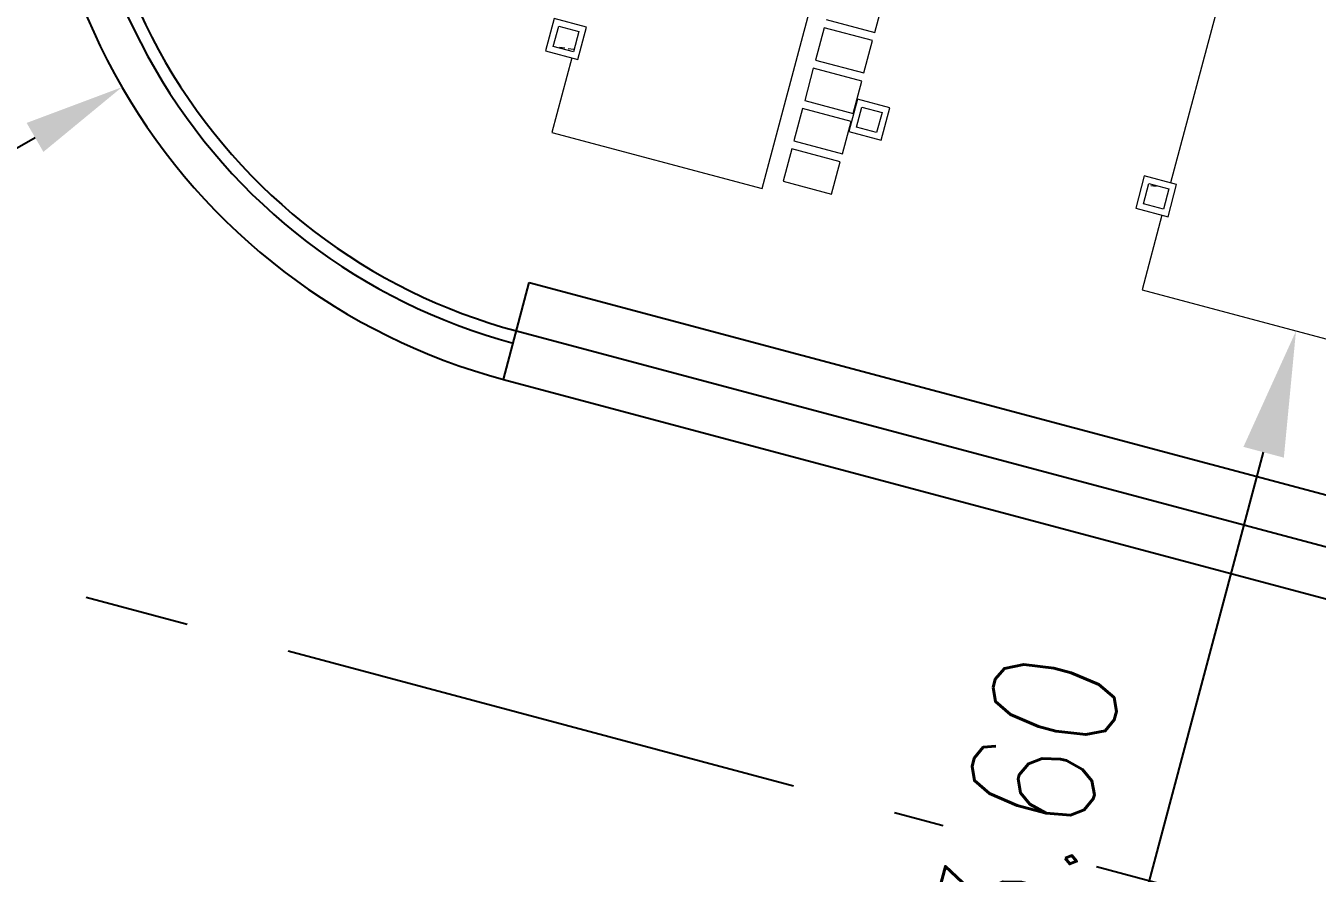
# Model space of a CAD drawing. Header units: metres. Extents: x 689715 to 690980, y 1005284 to 1006835.
# Drawn here: x 690794.09 to 690809.52, y 1005647.12 to 1005657.25 of the extents above; entities that cross this region are included whole.
import ezdxf

# ---------------------------------------------------------------- set-up
doc = ezdxf.new("R2010")
doc.units = ezdxf.units.M
doc.linetypes.add('CENTER', pattern=[2, 1.25, -0.25, 0.25, -0.25])
doc.linetypes.add('PHANTOM', pattern=[2.5, 1.25, -0.25, 0.25, -0.25, 0.25, -0.25])
for name, color, linetype in [('0_HUELLAS CASAS CASTILLA', 1, 'Continuous'), ('0_NUMERO DE LOTE FASE V', 3, 'Continuous'), ('C-CALLE-ACERA', 8, 'Continuous'), ('C-CALLE-DIM', 5, 'Continuous'), ('C-CALLE-RGIRO', 8, 'Continuous'), ('CALLES-CENTRO', 2, 'CENTER')]:
    doc.layers.add(name, color=color, linetype=linetype)
for name, color, linetype, lineweight in [('Modelos genéricos', 7, 'Continuous', 13), ('Pilares estructurales', 7, 'Continuous', 25), ('Suelos', 7, 'Continuous', 9)]:
    doc.layers.add(name, color=color, linetype=linetype, lineweight=lineweight)
doc.styles.add('ESTANDAR', font='romans.shx')
doc.styles.add('ESTANDAR 0.8', font='romans.shx', dxfattribs={"width": 0.8})
doc.dimstyles.new('R_GIRO', dxfattribs={"dimtxt": 1.2, "dimasz": 1.2, "dimexe": 0.18, "dimexo": 0.0625, "dimgap": 0.09, "dimtad": 0, "dimdec": 1, "dimdsep": 46, "dimtxsty": 'ESTANDAR', "dimcen": 0, "dimclrt": 2, "dimadec": 0, "dimazin": 0, "dimtfac": 1, "dimtdec": 1, "dimtofl": 0, "dimtmove": 0, "dimatfit": 3, "dimfxl": 1, "dimtolj": 1, "dimtzin": 0, "dimarcsym": 0})
doc.dimstyles.new('RGIRO', dxfattribs={"dimtxt": 1.5, "dimasz": 1.5, "dimexe": 0.18, "dimexo": 0.06, "dimgap": 0.9, "dimtad": 1, "dimzin": 0, "dimdsep": 46, "dimtxsty": 'ESTANDAR 0.8', "dimcen": 0, "dimse1": 1, "dimse2": 1, "dimclrd": 9, "dimclre": 1, "dimclrt": 3, "dimadec": 0, "dimazin": 0, "dimtfac": 1, "dimtmove": 2, "dimatfit": 3, "dimfxl": 1, "dimtfill": 1, "dimtolj": 1, "dimtzin": 0, "dimarcsym": 2})

# ---------------------------------------------------------------- blocks, each defined once
blk = doc.blocks.new('*D155')
at = {"layer": 'C-CALLE-RGIRO', "color": 0, "lineweight": -2, "transparency": 16777216}
blk.add_line((690790.2689839455, 1005646.576467608), (690790.9521693448, 1005645.589929363), dxfattribs=at)
at = {"layer": 'C-CALLE-RGIRO', "color": 0, "transparency": 16777216}
blk.add_solid([(690791.1165923857, 1005645.703793596), (690790.7877463038, 1005645.47606513), (690791.6353547442, 1005644.603391117)], dxfattribs=at)
at = {"layer": 'Defpoints', "color": 0, "transparency": 16777216}
for p in [(690791.6353547442, 1005644.603391117), (690795.9052634905, 1005638.437527081)]:
    blk.add_point(p, dxfattribs=at)
at = {"layer": 'C-CALLE-RGIRO', "color": 2, "transparency": 16777216, "insert": (690789.1588525589, 1005648.179527439), "char_height": 1.2, "attachment_point": 5, "rotation": 304.70290215831034, "style": 'ESTANDAR'}
blk.add_mtext('\\A1;R7.5', dxfattribs=at)
blk = doc.blocks.new('*D156')
at = {"layer": 'C-CALLE-RGIRO', "color": 0, "lineweight": -2, "transparency": 16777216}
blk.add_line((690793.1584672199, 1005655.319485), (690794.1973690281, 1005655.920053925), dxfattribs=at)
at = {"layer": 'C-CALLE-RGIRO', "color": 0, "transparency": 16777216}
blk.add_solid([(690794.0972742074, 1005656.093204226), (690794.297463849, 1005655.746903623), (690795.2362708361, 1005656.520622849)], dxfattribs=at)
at = {"layer": 'Defpoints', "color": 0, "transparency": 16777216}
for p in [(690801.7294071359, 1005660.274178629), (690795.2362708361, 1005656.520622849)]:
    blk.add_point(p, dxfattribs=at)
at = {"layer": 'C-CALLE-RGIRO', "color": 2, "transparency": 16777216, "insert": (690791.4703200411, 1005654.343599957), "char_height": 1.2, "attachment_point": 5, "rotation": 30.031371422112205, "style": 'ESTANDAR'}
blk.add_mtext('\\A1;R7.5', dxfattribs=at)
blk = doc.blocks.new('*D189')
at = {"layer": 'C-CALLE-DIM', "color": 9, "lineweight": -2, "transparency": 16777216}
blk.add_line((690806.1518325034, 1005641.914365552), (690808.8835104969, 1005652.156334862), dxfattribs=at)
at = {"layer": 'C-CALLE-DIM', "color": 9, "transparency": 16777216}
for points in [[(690808.6419546171, 1005652.22076123), (690809.125066377, 1005652.091908494), (690809.2700687037, 1005653.605670141)], [(690805.9102766234, 1005641.97879192), (690806.3933883833, 1005641.849939185), (690805.7652742967, 1005640.465030273)]]:
    blk.add_solid(points, dxfattribs=at)
at = {"layer": 'Defpoints', "color": 0, "transparency": 16777216}
for p in [(690809.2700687037, 1005653.605670141), (690809.2700687037, 1005653.605670141), (690805.7652742965, 1005640.465030273)]:
    blk.add_point(p, dxfattribs=at)
at = {"layer": 'C-CALLE-DIM', "color": 3, "transparency": 16777216, "insert": (690805.9234026927, 1005647.460564234), "char_height": 1.5, "attachment_point": 5, "rotation": 75.0660436349478, "style": 'ESTANDAR 0.8', "bg_fill": 3, "box_fill_scale": 1.1, "bg_fill_color": 256, "bg_fill_true_color": 13158600, "bg_fill_transparency": 0}
blk.add_mtext('\\A1;13.60', dxfattribs=at)
blk = doc.blocks.new('M_Concrete-Rectangular-Column - _25x_25-V7-PLANO CLAVE _8 CASAS EN HILERA_ - Dependent 1')
at = {"layer": 'Pilares estructurales', "lineweight": 13}
h = blk.add_hatch(dxfattribs=at)
h.set_pattern_fill('CONCRETE', color=256, style=0, pattern_type=2)
h.set_pattern_definition([(49.99999999999999, (-7.957000000000001, -75.643), (1.457020047383542, -0.1273482686276515), [0.152, -1.676]), (355, (-7.957000000000001, -75.643), (-0.2818653023739907, 1.528382135238966), [0.122, -1.341]), (100.451, (-7.835, -75.653), (1.17546538358712, 1.400456044289996), [0.13, -1.425]), (46.184, (-7.957000000000001, -75.236), (2.169039294737322, -0.336383022587974), [0.229, -2.515]), (96.636, (-7.776, -75.264), (1.898944685138781, 1.97970782763093), [0.194, -2.137]), (351.184, (-7.957000000000001, -75.236), (1.898795237190718, 1.979372286160904), [0.183, -2.012]), (21, (-7.754, -75.33800000000001), (1.212598781386422, -0.8177586412751406), [0.152, -1.676]), (326, (-7.754, -75.33800000000001), (0.4944494143613917, 1.473404145724342), [0.122, -1.341]), (71.45100000000001, (-7.653, -75.406), (1.707039752549385, 0.6549895290889265), [0.13, -1.425]), (37.50000000000001, (-7.957000000000001, -75.643), (0.02416182372297015, 0.6765066195347833), [0.067, -1.258, 0.067, -1.294, -1.346]), (37.50000000000001, (-7.957000000000001, -75.643), (0.02416182372297015, 0.6765066195347833), [-2.686, 0.067, -1.279]), (7.499999999999999, (-7.957000000000001, -75.643), (0.5349359976128323, 0.8016816565557453), [0.067, -0.7090000000000001, 0.067, -1.227, -0.513]), (7.499999999999999, (-7.957000000000001, -75.643), (0.5349359976128323, 0.8016816565557453), [-2.071, 0.067, -0.446]), (327.5, (-8.41, -75.643), (1.084235554558972, -0.04571938571545769), [0.067, -0.441, 0.067, -1.518, -2.103]), (327.5, (-8.41, -75.643), (1.084235554558972, -0.04571938571545769), [-2.093, 0.067, -2.036]), (317.5, (-8.613, -75.643), (1.185122407334744, 0.2039163545013021), [0.067, -0.593, 0.067, -0.986, -1.494]), (317.5, (-8.613, -75.643), (1.185122407334744, 0.2039163545013021), [-1.713, 0.067, -1.426])])
h.paths.add_polyline_path([(0.1250000000000062, -0.1249999999999326), (0.1250000000000062, 0.1250000000000625), (-0.1249999999999932, 0.1250000000000625), (-0.1249999999999932, -0.1249999999998936)], flags=0)
blk = doc.blocks.new('MOLDURA COLUMNA - 0_40x_40-1533038-PLANO CLAVE _8 CASAS EN HILERA_ - Dependent 1')
at = {"layer": 'Modelos genéricos', "color": 253}
for p, q in [((0.2000000000000064, 0.1999999999999915), (-0.1999999999999938, 0.1999999999999915)), ((-0.1999999999999937, 0.1999999999999915), (-0.1999999999999937, -0.2000000000000085)), ((0.2000000000000064, -0.2000000000000085), (0.2000000000000064, 0.1999999999999915)), ((-0.1249999999999938, -0.1250000000000084), (-0.1249999999999937, 0.1249999999999915)), ((-0.1249999999999937, 0.1249999999999915), (0.1250000000000063, 0.1249999999999915)), ((0.1250000000000063, 0.1249999999999915), (0.1250000000000063, -0.1250000000000084)), ((0.1250000000000063, -0.1250000000000084), (-0.1249999999999938, -0.1250000000000084)), ((-0.1999999999999937, -0.2000000000000085), (0.2000000000000065, -0.2000000000000085))]:
    blk.add_line(p, q, dxfattribs=at)
blk = doc.blocks.new('012-AR_CASTILLA_MODELO B_rvt-1-PLANO CLAVE _8 CASAS EN HILERA_ - Dependent 1')
at = {"layer": 'Suelos', "color": 9}
for p, q in [((8.08178603235865, 79.4475474965293), (8.081786032475065, 75.84254749678075)), ((8.08178603235865, 75.44254749664105), (8.081786032416858, 74.51754749682732)), ((8.081786032184027, 74.51754749682732), (10.68178603227716, 74.51754749729298))]:
    blk.add_line(p, q, dxfattribs=at)
at = {"color": 254, "lineweight": 13}
for name in ['MOLDURA COLUMNA - 0_40x_40-1533038-PLANO CLAVE _8 CASAS EN HILERA_ - Dependent 1', 'M_Concrete-Rectangular-Column - _25x_25-V7-PLANO CLAVE _8 CASAS EN HILERA_ - Dependent 1']:
    blk.add_blockref(name, (7.956786032300442, 75.64254749636166), dxfattribs=at)
blk = doc.blocks.new('A TRANSFORMADA A B')
at = {"layer": 'Suelos', "color": 9}
for p, q in [((288.9939854068216, -64.38005156157305), (288.5939854069147, -64.38005156151485)), ((288.9939854068216, -64.98005156149156), (288.9939854068216, -64.38005156157305)), ((289.4939854070544, -64.38005156145664), (289.0939854071476, -64.38005156139843)), ((289.0939854071476, -64.38005156139843), (289.0939854066819, -64.9800515617244)), ((289.4939854068216, -64.98005156143336), (289.4939854070544, -64.38005156145664)), ((289.9939854068216, -64.38005156163126), (289.5939854069147, -64.38005156157305)), ((289.5939854069147, -64.38005156157305), (289.5939854069147, -64.9800515617244)), ((289.9939854070544, -64.98005156131694), (289.9939854068216, -64.38005156163126)), ((290.4939854068216, -64.38005156151485), (290.0939854071476, -64.38005156157305)), ((290.0939854071476, -64.38005156157305), (290.0939854064491, -64.98005156154977)), ((290.4939854068216, -64.98005156149156), (290.4939854068216, -64.38005156151485)), ((290.9939854068216, -64.38005156157305), (290.5939854069147, -64.38005156151485)), ((290.5939854069147, -64.38005156151485), (290.5939854069147, -64.98005156160798)), ((290.9939854068216, -64.98005156184081), (290.9939854068216, -64.38005156157305)), ((289.0939854066819, -64.9800515617244), (289.4939854068216, -64.98005156143336)), ((289.5939854069147, -64.9800515617244), (289.9939854070544, -64.98005156131694)), ((290.0939854064491, -64.98005156154977), (290.4939854068216, -64.98005156149156)), ((290.5939854069147, -64.98005156160798), (290.9939854068216, -64.98005156184081)), ((291.1439854067285, -65.20005156158004), (286.9939854068216, -65.20005156181287)), ((291.1439854069613, -67.80005156161496), (291.1439854067285, -65.20005156158004)), ((290.2189854069147, -67.80005156149855), (291.1439854067285, -67.80005156144034))]:
    blk.add_line(p, q, dxfattribs=at)
at = {"color": 254, "lineweight": 13, "rotation": 90}
for name, p in [('MOLDURA COLUMNA - 0_40x_40-1533038-PLANO CLAVE _8 CASAS EN HILERA_ - Dependent 1', (290.0189854067285, -64.17505156161496)), ('MOLDURA COLUMNA - 0_40x_40-1533038-PLANO CLAVE _8 CASAS EN HILERA_ - Dependent 1', (290.018985407427, -67.92505156155676)), ('M_Concrete-Rectangular-Column - _25x_25-V7-PLANO CLAVE _8 CASAS EN HILERA_ - Dependent 1', (290.018985407427, -67.92505156155676))]:
    blk.add_blockref(name, p, dxfattribs=at)
blk = doc.blocks.new('CASTILLAS B BLOQUE 8')
blk.add_blockref('A TRANSFORMADA A B', (0, 5.820766091346741e-11))
at = {"layer": '0_HUELLAS CASAS CASTILLA', "color": 8, "lineweight": 5, "rotation": 90}
blk.add_blockref('012-AR_CASTILLA_MODELO B_rvt-1-PLANO CLAVE _8 CASAS EN HILERA_ - Dependent 1', (365.6615329042543, -68.5818375935778), dxfattribs=at)

msp = doc.modelspace()

# ---------------------------------------------------------------- linework, layer by layer
at = {"layer": 'C-CALLE-ACERA'}
msp.add_line((690799.7966161025, 1005653.02750223), (690800.1058626679, 1005654.186970455), dxfattribs=at)
at = {"layer": 'C-CALLE-ACERA', "linetype": 'Continuous', "ltscale": 5}
for p, q in [((690800.1058626678, 1005654.186970455), (690904.984686737, 1005626.214305529)), ((690799.7966161025, 1005653.02750223), (690904.6754532779, 1005625.054833806))]:
    msp.add_line(p, q, dxfattribs=at)
at = {"layer": 'C-CALLE-ACERA', "linetype": 'Continuous', "ltscale": 5, "flags": 128}
msp.add_lwpolyline([(690799.9512393854, 1005653.607236343), (690904.8300700062, 1005625.634569663, 0.4010149830202853), (690906.6469841687, 1005626.632150762), (690906.9387805294, 1005627.556044067)], format="xyb", dxfattribs=at)
at = {"layer": 'C-CALLE-ACERA', "linetype": 'Continuous', "ltscale": 5}
for centre, radius in [((690801.7294071357, 1005660.274178629), 7.5), ((690801.729407136, 1005660.274178629), 7.050000000000001), ((690801.729407136, 1005660.274178629), 6.9)]:
    msp.add_arc(centre, radius, 165.0660436367929, 255.0660436400149, dxfattribs=at)
at = {"layer": 'CALLES-CENTRO', "linetype": 'CENTER', "ltscale": 5, "flags": 128}
msp.add_lwpolyline([(690661.9517737363, 1005685.859832838), (690787.7057648343, 1005652.319465773), (690909.7198456922, 1005619.776585636)], dxfattribs=at)

# ---------------------------------------------------------------- block references
at = {"layer": '0_NUMERO DE LOTE FASE V', "linetype": 'PHANTOM', "rotation": 255.0660435229903}
msp.add_blockref('CASTILLAS B BLOQUE 8', (690940.9158403926, 1005919.815447902), dxfattribs=at)

# ---------------------------------------------------------------- dimensions: what is measured, and where the dimension line sits
at = {"layer": 'C-CALLE-RGIRO'}
for center, mpoint, picture, middle in [((690801.7294071359, 1005660.274178629), (690795.2362708361, 1005656.520622849), '*D156', (690791.4703200411, 1005654.343599957)), ((690795.9052634905, 1005638.437527081), (690791.6353547442, 1005644.603391117), '*D155', (690789.1588525589, 1005648.179527439))]:
    dim = msp.add_radius_dim(center=center, mpoint=mpoint, dimstyle='R_GIRO', dxfattribs=at)
    dim.commit()
    dim.dimension.update_dxf_attribs({"geometry": picture, "text_midpoint": middle})

# ---------------------------------------------------------------- next in the draw order: dimensions: what is measured, and where the dimension line sits
at = {"layer": 'C-CALLE-DIM'}
dim = msp.add_aligned_dim(p1=(690805.7652742966, 1005640.465030273), p2=(690809.2700687036, 1005653.605670141), distance=-1.1248361719856531e-10, dimstyle='RGIRO', dxfattribs=at)
dim.commit()
dim.dimension.update_dxf_attribs({"geometry": '*D189', "text_midpoint": (690805.9234026927, 1005647.460564234)})

doc.saveas('drawing.dxf')
